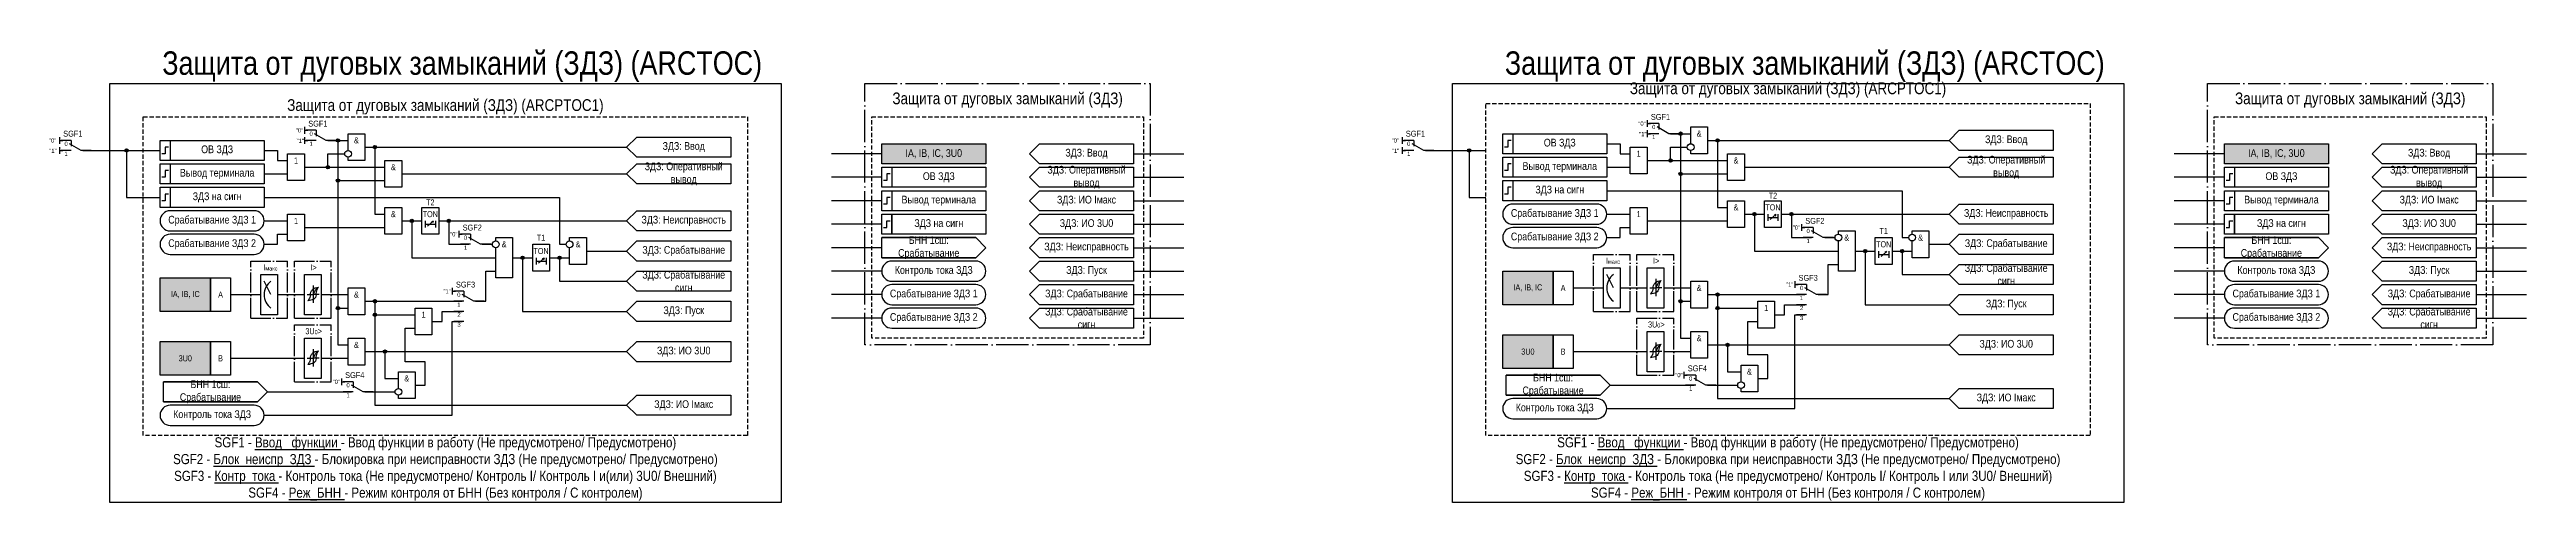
# Model space of a CAD drawing. Header units: millimetres. Extents: x -418 to 320, y 0 to 135.
import ezdxf
from ezdxf.enums import TextEntityAlignment as Align

# ---------------------------------------------------------------- set-up
doc = ezdxf.new("R2010")
doc.units = ezdxf.units.MM
doc.linetypes.add('ACAD_ISO04W100', pattern=[30, 24, -3, 0, -3])
doc.linetypes.add('штриховая2', pattern=[0.375, 0.25, -0.125])
doc.layers.add('TEXT', color=7, linetype='Continuous', lineweight=25)
doc.layers.add('Основная', color=7, linetype='Continuous')
doc.styles.add('1.8_Gost_RD', font='ARIALN.TTF', dxfattribs={"height": 1.8})
doc.styles.add('2.5_Gost_RD', font='ARIALN.TTF', dxfattribs={"height": 2.5})
doc.styles.add('3.5_Gost_RD', font='ARIALN.TTF', dxfattribs={"height": 3.5})
doc.styles.add('Вывод', font='ARIALN.TTF', dxfattribs={"height": 2.5})
doc.styles.add('Компонент', font='ARIALN.TTF', dxfattribs={"height": 3.5})

# ---------------------------------------------------------------- blocks, each defined once
blk = doc.blocks.new('*U892')
at = {"layer": 'Основная', "linetype": 'ACAD_ISO04W100', "ltscale": 0.25}
for p, q in [((0, 0), (11, 0)), ((0, -17), (0, 0)), ((11, -17), (11, 0)), ((0, -17), (11, -17))]:
    blk.add_line(p, q, dxfattribs=at)
at = {"layer": 'Основная', "style": 'Компонент'}
blk.add_attdef('ОУ', text='', height=3.5, dxfattribs=at).set_placement((11, 0), align=Align.MIDDLE_CENTER)
blk = doc.blocks.new('Точка')
at = {"ltscale": 100}
h = blk.add_hatch(color=256, dxfattribs=at)
h.dxf.hatch_style = 1
edge = h.paths.add_edge_path()
edge.add_arc((0, 0), 0.5, 0, 360)
blk.add_circle((0, 0), 0.5, dxfattribs=at)
blk = doc.blocks.new('*U958')
at = {"layer": 'Основная', "color": 0}
blk.add_line((0, 0), (7, 4), dxfattribs=at)
at = {"layer": 'Основная', "ltscale": 0.35}
blk.add_line((6, 6), (6, 2.5), dxfattribs=at)
blk = doc.blocks.new('*U1043')
at = {"layer": 'Основная', "color": 0}
for p, q in [((-3, 6), (-9, 6)), ((-3, 0), (-9, 0)), ((9, 0), (3, 0))]:
    blk.add_line(p, q, dxfattribs=at)
at = {"layer": 'Основная', "ltscale": 0.25, "xscale": -1}
blk.add_blockref('*U958', (3, 0), dxfattribs=at)
at = {"layer": 'Основная'}
for tag, height, style, p in [('В1', 2.5, 'Вывод', (-13, 6)), ('В2', 2.5, 'Вывод', (-6, 4)), ('ОУ', 3.5, 'Компонент', (-2, 10)), ('В3', 2.5, 'Вывод', (-6, -2))]:
    blk.add_attdef(tag, text='', height=height, dxfattribs=dict(at, style=style)).set_placement(p, align=Align.MIDDLE_CENTER)
blk = doc.blocks.new('*U1042')
at = {"layer": 'Основная', "color": 0}
for p, q in [((-3, 6), (-9, 6)), ((-3, 0), (-9, 0)), ((9, 0), (3, 0))]:
    blk.add_line(p, q, dxfattribs=at)
at = {"layer": 'Основная', "ltscale": 0.25, "xscale": -1}
blk.add_blockref('*U958', (3, 0), dxfattribs=at)
at = {"layer": 'Основная'}
for tag, height, style, p in [('В1', 2.5, 'Вывод', (-13, 6)), ('В2', 2.5, 'Вывод', (-6, 4)), ('ОУ', 3.5, 'Компонент', (-2, 10)), ('В3', 2.5, 'Вывод', (-6, -2))]:
    blk.add_attdef(tag, text='', height=height, dxfattribs=dict(at, style=style)).set_placement(p, align=Align.MIDDLE_CENTER)
blk = doc.blocks.new('*U985')
at = {"layer": 'Основная', "color": 0}
for p, q in [((-3, 6), (-9, 6)), ((-3, 0), (-9, 0)), ((9, 0), (3, 0))]:
    blk.add_line(p, q, dxfattribs=at)
at = {"layer": 'Основная', "ltscale": 0.25, "xscale": -1}
blk.add_blockref('*U958', (3, 0), dxfattribs=at)
at = {"layer": 'Основная'}
for tag, height, style, p in [('В1', 2.5, 'Вывод', (-14, 6)), ('В2', 2.5, 'Вывод', (-6, 4)), ('ОУ', 3.5, 'Компонент', (-2, 10)), ('В3', 2.5, 'Вывод', (-6, -2))]:
    blk.add_attdef(tag, text='', height=height, dxfattribs=dict(at, style=style)).set_placement(p, align=Align.MIDDLE_CENTER)

msp = doc.modelspace()

# ---------------------------------------------------------------- hatches: boundary and pattern name
at = {"ltscale": 100, "true_color": 0xf7941d}
h = msp.add_hatch(color=30, dxfattribs=at)
h.dxf.hatch_style = 1
h.paths.add_polyline_path([(-170, 107), (-139, 107), (-139, 101), (-170, 101)])
h = msp.add_hatch(color=30, dxfattribs=at)
h.dxf.hatch_style = 1
h.paths.add_polyline_path([(230, 107), (261, 107), (261, 101), (230, 101)])
h = msp.add_hatch(color=30, dxfattribs=at)
h.dxf.hatch_style = 1
h.paths.add_polyline_path([(-385, 67), (-370, 67), (-370, 57), (-385, 57)])
h = msp.add_hatch(color=30, dxfattribs=at)
h.dxf.hatch_style = 1
h.paths.add_polyline_path([(15, 69), (30, 69), (30, 59), (15, 59)])
h = msp.add_hatch(color=30, dxfattribs=at)
h.dxf.hatch_style = 1
h.paths.add_polyline_path([(-385, 48), (-370, 48), (-370, 38), (-385, 38)])
h = msp.add_hatch(color=30, dxfattribs=at)
h.dxf.hatch_style = 1
h.paths.add_polyline_path([(15, 50), (30, 50), (30, 40), (15, 40)])

# ---------------------------------------------------------------- linework, layer by layer
at = {"ltscale": 100}
for p, q in [((-342, 112), (-342, 110)), ((-342, 111), (-341, 111)), ((58, 114), (58, 112)), ((58, 113), (59, 113)), ((58, 111), (58, 109)), ((-342, 109), (-342, 107)), ((-342, 108), (-341, 108)), ((-170, 104), (-185, 104)), ((-95, 104), (-80, 104)), ((58, 110), (59, 110)), ((230, 104), (215, 104)), ((305, 104), (320, 104)), ((-215, 101), (-215, 95)), ((-170, 97), (-185, 97)), ((-95, 97), (-80, 97)), ((179, 103), (179, 97)), ((230, 97), (215, 97)), ((305, 97), (320, 97)), ((-170, 90), (-185, 90)), ((-95, 90), (-80, 90)), ((230, 90), (215, 90)), ((305, 90), (320, 90)), ((-305.29, 82.4), (-303.62, 83.88)), ((-303.62, 83.88), (-304.14, 83.66)), ((-303.62, 83.88), (-303.88, 83.42)), ((-170, 83), (-185, 83)), ((-95, 83), (-80, 83)), ((94.71, 84.4), (96.38, 85.88)), ((96.38, 85.88), (95.86, 85.66)), ((96.38, 85.88), (96.12, 85.42)), ((104, 83), (104, 81)), ((104, 82), (105, 82)), ((230, 83), (215, 83)), ((305, 83), (320, 83)), ((-296, 81), (-296, 79)), ((-296, 80), (-295, 80)), ((-170, 76), (-185, 76)), ((-95, 76), (-80, 76)), ((127.71, 73.4), (129.38, 74.88)), ((129.38, 74.88), (128.86, 74.66)), ((129.38, 74.88), (129.12, 74.42)), ((131, 75), (137, 75)), ((230, 76), (215, 76)), ((305, 76), (320, 76)), ((-272.29, 71.4), (-270.62, 72.88)), ((-270.62, 72.88), (-271.14, 72.66)), ((-270.62, 72.88), (-270.88, 72.42)), ((-269, 73), (-263, 73)), ((-170, 69), (-185, 69)), ((-95, 69), (-80, 69)), ((230, 69), (215, 69)), ((305, 69), (320, 69)), ((-298, 64), (-298, 62)), ((-298, 63), (-297, 63)), ((-170, 62), (-185, 62)), ((-95, 62), (-80, 62)), ((102, 66), (102, 64)), ((102, 65), (103, 65)), ((230, 62), (215, 62)), ((305, 62), (320, 62)), ((-294.5, 57), (-297.5, 57)), ((-294.5, 54), (-297.5, 54)), ((-170, 55), (-185, 55)), ((-95, 55), (-80, 55)), ((105.5, 59), (102.5, 59)), ((105.5, 56), (102.5, 56)), ((230, 55), (215, 55)), ((305, 55), (320, 55)), ((58.79, 45), (60.6, 45)), ((62.42, 45), (60.6, 45)), ((69, 39), (69, 37)), ((69, 38), (70, 38))]:
    msp.add_line(p, q, dxfattribs=at)
at = {"color": 6, "ltscale": 100}
for p, q in [((-415, 109), (-415, 107)), ((-415, 108), (-414, 108)), ((-415, 106), (-415, 104)), ((-415, 105), (-414, 105)), ((-15, 109), (-15, 107)), ((-15, 108), (-14, 108)), ((-15, 106), (-15, 104)), ((-15, 105), (-14, 105))]:
    msp.add_line(p, q, dxfattribs=at)
at = {"color": 7, "ltscale": 100}
for p, q in [((48, 64), (46, 68)), ((-352, 62), (-354, 66)), ((-341.21, 62), (-339.4, 62)), ((-337.58, 62), (-339.4, 62)), ((58.79, 64), (60.6, 64)), ((62.42, 64), (60.6, 64)), ((-341.21, 43), (-339.4, 43)), ((-337.58, 43), (-339.4, 43))]:
    msp.add_line(p, q, dxfattribs=at)
for p, q in [((60.6, 66.72), (60.6, 61.52)), ((-339.4, 64.72), (-339.4, 59.52)), ((-339.4, 45.72), (-339.4, 40.52)), ((60.6, 47.72), (60.6, 42.52))]:
    msp.add_line(p, q)
at = {"color": 3, "ltscale": 100}
for p, q in [((-331, 37), (-331, 35)), ((-331, 36), (-330, 36))]:
    msp.add_line(p, q, dxfattribs=at)
for points in [[(-400, 125), (-200, 125), (-200, 0), (-400, 0)], [(0, 125), (200, 125), (200, 0), (0, 0)]]:
    msp.add_lwpolyline(points, close=True, dxfattribs=at)
at = {"color": 251, "linetype": 'ACAD_ISO04W100', "lineweight": 30, "ltscale": 0.4, "true_color": 0x58595b}
for points in [[(-175, 125), (-90, 125), (-90, 47), (-175, 47)], [(225, 125), (310, 125), (310, 47), (225, 47)]]:
    msp.add_lwpolyline(points, close=True, dxfattribs=at)
at = {"color": 7, "linetype": 'штриховая2', "ltscale": 5}
for points in [[(10, 119), (190, 119), (190, 20), (10, 20)], [(-390, 115), (-210, 115), (-210, 20), (-390, 20)]]:
    msp.add_lwpolyline(points, close=True, dxfattribs=at)
at = {"linetype": 'штриховая2', "ltscale": 5}
for points in [[(-173, 115), (-92, 115), (-92, 49), (-173, 49)], [(227, 115), (308, 115), (308, 49), (227, 49)]]:
    msp.add_lwpolyline(points, close=True, dxfattribs=at)
at = {"ltscale": 100}
for points in [[(71, 107), (71, 112), (76, 112), (76, 104), (71, 104), (71, 105)], [(-354, 105), (-350, 105), (-350, 102), (-347, 102)], [(-342, 100), (-335, 100), (-335, 104), (-330, 104)], [(-335, 108), (-329, 108)], [(-335, 108), (-332, 108), (-332, 47), (-329, 47)], [(-335, 108), (-332, 108), (-332, 96), (-318, 96)], [(-335, 108), (-332, 108), (-332, 58), (-329, 58)], [(-329, 105), (-329, 110), (-324, 110), (-324, 102), (-329, 102), (-329, 103)], [(-324, 106), (-246, 106)], [(-324, 106), (-321, 106), (-321, 86), (-318, 86)], [(46, 107), (50, 107), (50, 104), (53, 104)], [(58, 102), (65, 102), (65, 106), (70, 106)], [(65, 110), (71, 110)], [(65, 110), (68, 110), (68, 49), (71, 49)], [(65, 110), (68, 110), (68, 98), (82, 98)], [(65, 110), (68, 110), (68, 60), (71, 60)], [(76, 108), (148, 108)], [(76, 108), (79, 108), (79, 88), (82, 88)], [(-354, 98), (-347, 98)], [(-342, 100), (-318, 100)], [(-313, 98), (-246, 98)], [(-215, 95), (-243, 95), (-246, 98), (-243, 101), (-215, 101)], [(46, 100), (53, 100)], [(58, 102), (82, 102)], [(87, 100), (148, 100)], [(179, 97), (151, 97), (148, 100), (151, 103), (179, 103)], [(-354, 91), (-266, 91), (-266, 77), (-264, 77)], [(46, 93), (134, 93), (134, 79), (136, 79)], [(-354, 84), (-347, 84)], [(-342, 82), (-318, 82)], [(-313, 84), (-310, 84), (-310, 73), (-285, 73)], [(-313, 84), (-307, 84)], [(-306, 84), (-306, 82)], [(-306, 83), (-303, 83)], [(-303, 84), (-303, 82)], [(-302, 84), (-246, 84)], [(-302, 84), (-299, 84), (-299, 77), (-293, 77)], [(46, 86), (53, 86)], [(46, 79), (50, 79), (50, 82), (53, 82)], [(58, 84), (82, 84)], [(87, 86), (90, 86), (90, 75), (115, 75)], [(87, 86), (93, 86)], [(94, 86), (94, 84)], [(94, 85), (97, 85)], [(97, 86), (97, 84)], [(98, 86), (148, 86)], [(98, 86), (101, 86), (101, 79), (107, 79)], [(-354, 77), (-350, 77), (-350, 80), (-347, 80)], [(-289, 77), (-286, 77)], [(-285, 78), (-285, 79), (-280, 79), (-280, 67), (-285, 67), (-285, 76)], [(-263, 78), (-263, 79), (-258, 79), (-258, 71), (-263, 71), (-263, 76)], [(-258, 75), (-246, 75)], [(111, 79), (114, 79)], [(115, 80), (115, 81), (120, 81), (120, 69), (115, 69), (115, 78)], [(120, 75), (126, 75)], [(120, 75), (123, 75), (123, 59), (148, 59)], [(127, 75), (127, 73)], [(127, 74), (130, 74)], [(130, 75), (130, 73)], [(131, 75), (134, 75), (134, 68), (148, 68)], [(137, 80), (137, 81), (142, 81), (142, 73), (137, 73), (137, 78)], [(142, 77), (148, 77)], [(-291, 60), (-288, 60), (-288, 69), (-285, 69)], [(-280, 73), (-274, 73)], [(-280, 73), (-277, 73), (-277, 57), (-246, 57)], [(-273, 73), (-273, 71)], [(-273, 72), (-270, 72)], [(-270, 73), (-270, 71)], [(-269, 73), (-266, 73), (-266, 66), (-246, 66)], [(109, 62), (112, 62), (112, 71), (115, 71)], [(-364, 62), (-355, 62)], [(-350, 62), (-342, 62)], [(-337, 62), (-329, 62)], [(-324, 60), (-321, 60), (-321, 29), (-246, 29)], [(-324, 60), (-321, 60), (-321, 56), (-309, 56)], [(-324, 60), (-295, 60)], [(36, 64), (45, 64)], [(50, 64), (58, 64)], [(63, 64), (71, 64)], [(76, 62), (79, 62), (79, 31), (148, 31)], [(76, 62), (79, 62), (79, 58), (91, 58)], [(76, 62), (105, 62)], [(-354, 26), (-298, 26), (-298, 54), (-295, 54)], [(-304, 54), (-301, 54), (-301, 57), (-295, 57)], [(46, 28), (102, 28), (102, 56), (105, 56)], [(91, 37), (94, 37), (94, 44), (88, 44), (88, 54), (91, 54)], [(96, 56), (99, 56), (99, 59), (105, 59)], [(-324, 45), (-246, 45)], [(36, 45), (58, 45)], [(63, 45), (71, 45)], [(66, 45), (71, 45)], [(76, 47), (82, 47), (82, 39), (86, 39)], [(76, 47), (148, 47)], [(-364, 43), (-342, 43)], [(-337, 43), (-329, 43)], [(-334, 43), (-329, 43)], [(86, 36), (86, 41), (91, 41), (91, 33), (86, 33), (86, 34)], [(47, 35), (72, 35)], [(76, 35), (85, 35)]]:
    msp.add_lwpolyline(points, dxfattribs=at)
for points in [[(151, 111), (179, 111), (179, 105), (151, 105), (148, 108)], [(-385, 108), (-382, 108), (-382, 102), (-385, 102)], [(-385, 108), (-354, 108), (-354, 102), (-385, 102)], [(-347, 104), (-342, 104), (-342, 96), (-347, 96)], [(-243, 109), (-215, 109), (-215, 103), (-243, 103), (-246, 106)], [(-170, 107), (-139, 107), (-139, 101), (-170, 101)], [(-123, 107), (-95, 107), (-95, 101), (-123, 101), (-126, 104)], [(15, 110), (18, 110), (18, 104), (15, 104)], [(15, 110), (46, 110), (46, 104), (15, 104)], [(53, 106), (58, 106), (58, 98), (53, 98)], [(82, 104), (87, 104), (87, 96), (82, 96)], [(230, 107), (261, 107), (261, 101), (230, 101)], [(277, 107), (305, 107), (305, 101), (277, 101), (274, 104)], [(-385, 101), (-354, 101), (-354, 95), (-385, 95)], [(-385, 101), (-382, 101), (-382, 95), (-385, 95)], [(-318, 102), (-313, 102), (-313, 94), (-318, 94)], [(-170, 100), (-167, 100), (-167, 94), (-170, 94)], [(-170, 100), (-139, 100), (-139, 94), (-170, 94)], [(-95, 94), (-123, 94), (-126, 97), (-123, 100), (-95, 100)], [(15, 103), (46, 103), (46, 97), (15, 97)], [(15, 103), (18, 103), (18, 97), (15, 97)], [(15, 96), (18, 96), (18, 90), (15, 90)], [(15, 96), (46, 96), (46, 90), (15, 90)], [(230, 100), (233, 100), (233, 94), (230, 94)], [(230, 100), (261, 100), (261, 94), (230, 94)], [(305, 94), (277, 94), (274, 97), (277, 100), (305, 100)], [(-385, 94), (-382, 94), (-382, 88), (-385, 88)], [(-385, 94), (-354, 94), (-354, 88), (-385, 88)], [(-170, 93), (-139, 93), (-139, 87), (-170, 87)], [(-170, 93), (-167, 93), (-167, 87), (-170, 87)], [(-123, 93), (-95, 93), (-95, 87), (-123, 87), (-126, 90)], [(82, 90), (87, 90), (87, 82), (82, 82)], [(93, 90), (98, 90), (98, 82), (93, 82)], [(148, 86), (151, 89), (179, 89), (179, 83), (151, 83)], [(230, 93), (261, 93), (261, 87), (230, 87)], [(230, 93), (233, 93), (233, 87), (230, 87)], [(277, 93), (305, 93), (305, 87), (277, 87), (274, 90)], [(-347, 86), (-342, 86), (-342, 78), (-347, 78)], [(-318, 88), (-313, 88), (-313, 80), (-318, 80)], [(-307, 88), (-302, 88), (-302, 80), (-307, 80)], [(-246, 84), (-243, 87), (-215, 87), (-215, 81), (-243, 81)], [(-170, 86), (-167, 86), (-167, 80), (-170, 80)], [(-167, 86), (-139, 86), (-139, 80), (-167, 80)], [(-123, 86), (-95, 86), (-95, 80), (-123, 80), (-126, 83)], [(53, 88), (58, 88), (58, 80), (53, 80)], [(230, 86), (233, 86), (233, 80), (230, 80)], [(233, 86), (261, 86), (261, 80), (233, 80)], [(277, 86), (305, 86), (305, 80), (277, 80), (274, 83)], [(-274, 77), (-269, 77), (-269, 69), (-274, 69)], [(-243, 78), (-215, 78), (-215, 72), (-243, 72), (-246, 75)], [(-126, 76), (-123, 79), (-95, 79), (-95, 73), (-123, 73)], [(126, 79), (131, 79), (131, 71), (126, 71)], [(151, 80), (179, 80), (179, 74), (151, 74), (148, 77)], [(274, 76), (277, 79), (305, 79), (305, 73), (277, 73)], [(-385, 67), (-370, 67), (-370, 57), (-385, 57)], [(-370, 67), (-364, 67), (-364, 57), (-370, 57)], [(-355, 68), (-350, 68), (-350, 56), (-355, 56)], [(-342, 68), (-337, 68), (-337, 56), (-342, 56)], [(-243, 69), (-215, 69), (-215, 63), (-243, 63), (-246, 66)], [(-123, 72), (-95, 72), (-95, 66), (-123, 66), (-126, 69)], [(15, 69), (30, 69), (30, 59), (15, 59)], [(30, 69), (36, 69), (36, 59), (30, 59)], [(45, 70), (50, 70), (50, 58), (45, 58)], [(58, 70), (63, 70), (63, 58), (58, 58)], [(151, 71), (179, 71), (179, 65), (151, 65), (148, 68)], [(277, 72), (305, 72), (305, 66), (277, 66), (274, 69)], [(-329, 64), (-324, 64), (-324, 56), (-329, 56)], [(-243, 60), (-215, 60), (-215, 54), (-243, 54), (-246, 57)], [(-123, 65), (-95, 65), (-95, 59), (-123, 59), (-126, 62)], [(71, 66), (76, 66), (76, 58), (71, 58)], [(91, 60), (96, 60), (96, 52), (91, 52)], [(151, 62), (179, 62), (179, 56), (151, 56), (148, 59)], [(277, 65), (305, 65), (305, 59), (277, 59), (274, 62)], [(-309, 58), (-304, 58), (-304, 50), (-309, 50)], [(-123, 58), (-95, 58), (-95, 52), (-123, 52), (-126, 55)], [(277, 58), (305, 58), (305, 52), (277, 52), (274, 55)], [(-385, 48), (-370, 48), (-370, 38), (-385, 38)], [(-370, 48), (-364, 48), (-364, 38), (-370, 38)], [(-342, 49), (-337, 49), (-337, 37), (-342, 37)], [(-329, 49), (-324, 49), (-324, 41), (-329, 41)], [(-243, 48), (-215, 48), (-215, 42), (-243, 42), (-246, 45)], [(15, 50), (30, 50), (30, 40), (15, 40)], [(30, 50), (36, 50), (36, 40), (30, 40)], [(58, 51), (63, 51), (63, 39), (58, 39)], [(71, 51), (76, 51), (76, 43), (71, 43)], [(151, 50), (179, 50), (179, 44), (151, 44), (148, 47)], [(-243, 32), (-215, 32), (-215, 26), (-243, 26), (-246, 29)], [(151, 34), (179, 34), (179, 28), (151, 28), (148, 31)]]:
    msp.add_lwpolyline(points, close=True, dxfattribs=at)
at = {"color": 6, "ltscale": 100}
for points in [[(-408, 105), (-385, 105)], [(-408, 105), (-395, 105), (-395, 91), (-385, 91)], [(-8, 105), (10, 105)], [(-8, 105), (5, 105), (5, 91), (10, 91)]]:
    msp.add_lwpolyline(points, dxfattribs=at)
at = {"lineweight": 30, "ltscale": 100}
for points in [[(-382.5, 106), (-383.5, 106), (-383.5, 104), (-384.5, 104)], [(17.5, 108), (16.5, 108), (16.5, 106), (15.5, 106)], [(-382.5, 99), (-383.5, 99), (-383.5, 97), (-384.5, 97)], [(-167.5, 98), (-168.5, 98), (-168.5, 96), (-169.5, 96)], [(17.5, 101), (16.5, 101), (16.5, 99), (15.5, 99)], [(232.5, 98), (231.5, 98), (231.5, 96), (230.5, 96)], [(-382.5, 92), (-383.5, 92), (-383.5, 90), (-384.5, 90)], [(-167.5, 91), (-168.5, 91), (-168.5, 89), (-169.5, 89)], [(17.5, 94), (16.5, 94), (16.5, 92), (15.5, 92)], [(232.5, 91), (231.5, 91), (231.5, 89), (230.5, 89)], [(-169.5, 82), (-168.5, 82), (-168.5, 84), (-167.5, 84)], [(230.5, 82), (231.5, 82), (231.5, 84), (232.5, 84)]]:
    msp.add_lwpolyline(points, dxfattribs=at)
at = {"ltscale": 100}
for points in [[(18, 83), (43, 83, 1), (43, 89), (18, 89, 1)], [(-382, 81), (-357, 81, 1), (-357, 87), (-382, 87, 1)], [(18, 76), (43, 76, 1), (43, 82), (18, 82, 1)], [(-382, 74), (-357, 74, 1), (-357, 80), (-382, 80, 1)], [(-167, 66), (-142, 66, 1), (-142, 72), (-167, 72, 1)], [(233, 66), (258, 66, 1), (258, 72), (233, 72, 1)], [(-167, 59), (-142, 59, 1), (-142, 65), (-167, 65, 1)], [(233, 59), (258, 59, 1), (258, 65), (233, 65, 1)], [(-167, 52), (-142, 52, 1), (-142, 58), (-167, 58, 1)], [(233, 52), (258, 52, 1), (258, 58), (233, 58, 1)], [(18, 25), (43, 25, 1), (43, 31), (18, 31, 1)], [(-382, 23), (-357, 23, 1), (-357, 29), (-382, 29, 1)]]:
    msp.add_lwpolyline(points, format="xyb", close=True, dxfattribs=at)
at = {"color": 3, "ltscale": 100}
for points in [[(-309, 35), (-306, 35), (-306, 42), (-312, 42), (-312, 52), (-309, 52)], [(-324, 45), (-318, 45), (-318, 37), (-314, 37)], [(-314, 34), (-314, 39), (-309, 39), (-309, 31), (-314, 31), (-314, 32)], [(-353, 33), (-328, 33)], [(-324, 33), (-315, 33)]]:
    msp.add_lwpolyline(points, dxfattribs=at)
at = {"ltscale": 100}
for centre in [(-329, 104), (71, 106), (-263, 77), (137, 79), (86, 35)]:
    msp.add_circle(centre, 1, dxfattribs=at)
for centre in [(-285, 77), (115, 79)]:
    msp.add_circle(centre, 1)
at = {"color": 3, "ltscale": 100}
msp.add_circle((-314, 33), 1, dxfattribs=at)
at = {"color": 7, "ltscale": 100}
for centre in [(51, 64), (-349, 62)]:
    msp.add_arc(centre, 5, 126.8699, 233.1301, dxfattribs=at)
for points in [[(-340.2, 61.92), (-340.4, 61.13), (-341, 60.12)], [(-338.52, 61.92), (-338.75, 61.13), (-339.24, 60.67), (-341, 60.12)], [(-340.2, 61.92), (-340.05, 62.71), (-339.56, 63.54), (-337.8, 64.26)], [(-339.4, 62), (-339, 62.72), (-338.53, 63.6), (-337.8, 64.26)], [(-338.52, 61.92), (-338.4, 62.71), (-338.19, 63.54), (-337.8, 64.26)], [(59.8, 63.92), (59.6, 63.13), (59, 62.12)], [(61.48, 63.92), (61.25, 63.13), (60.76, 62.67), (59, 62.12)], [(59.8, 63.92), (59.95, 64.71), (60.44, 65.54), (62.2, 66.26)], [(60.6, 64), (61, 64.72), (61.47, 65.6), (62.2, 66.26)], [(61.48, 63.92), (61.6, 64.71), (61.81, 65.54), (62.2, 66.26)], [(-340.2, 42.92), (-340.05, 43.71), (-339.56, 44.54), (-337.8, 45.26)], [(-339.4, 43), (-339, 43.72), (-338.53, 44.6), (-337.8, 45.26)], [(-338.52, 42.92), (-338.4, 43.71), (-338.19, 44.54), (-337.8, 45.26)], [(59.8, 44.92), (59.6, 44.13), (59, 43.12)], [(61.48, 44.92), (61.25, 44.13), (60.76, 43.67), (59, 43.12)], [(59.8, 44.92), (59.95, 45.71), (60.44, 46.54), (62.2, 47.26)], [(60.6, 45), (61, 45.72), (61.47, 46.6), (62.2, 47.26)], [(61.48, 44.92), (61.6, 45.71), (61.81, 46.54), (62.2, 47.26)], [(-340.2, 42.92), (-340.4, 42.13), (-341, 41.12)], [(-338.52, 42.92), (-338.75, 42.13), (-339.24, 41.67), (-341, 41.12)]]:
    msp.add_spline(points, degree=3)
at = {"layer": 'TEXT', "color": 3, "ltscale": 100}
for points in [[(-170, 73), (-142, 73), (-139, 76), (-142, 79), (-170, 79), (-142, 79), (-139, 76), (-142, 73), (-170, 73), (-170, 79)], [(-384, 30), (-356, 30), (-353, 33), (-356, 36), (-384, 36), (-356, 36), (-353, 33), (-356, 30), (-384, 30), (-384, 36)]]:
    msp.add_lwpolyline(points, dxfattribs=at)
at = {"layer": 'TEXT', "ltscale": 100}
for points in [[(230, 73), (258, 73), (261, 76), (258, 79), (230, 79), (258, 79), (261, 76), (258, 73), (230, 73), (230, 79)], [(16, 32), (44, 32), (47, 35), (44, 38), (16, 38), (44, 38), (47, 35), (44, 32), (16, 32), (16, 38)]]:
    msp.add_lwpolyline(points, dxfattribs=at)

# ---------------------------------------------------------------- block references
at = {"ltscale": 100}
for p in [(-395, 105), (-332, 108), (-321, 106), (5, 105), (68, 110), (79, 108), (-335, 100), (-332, 96), (65, 102), (68, 98), (-310, 84), (-299, 84), (90, 86), (101, 86), (123, 75), (134, 75), (-277, 73), (-266, 73), (-321, 60), (-321, 60), (68, 60), (79, 62), (79, 62), (-332, 58), (-321, 56), (-321, 56), (79, 58), (79, 58), (-318, 45), (82, 47)]:
    msp.add_blockref('Точка', p, dxfattribs=at)
at = {"layer": 'Основная', "color": 6, "ltscale": 0.25, "xscale": 0.5, "yscale": 0.5, "zscale": 0.5}
for p in [(-410, 105), (-10, 105)]:
    msp.add_blockref('*U985', p, dxfattribs=at).add_auto_attribs({'ОУ': 'SGF1', 'В1': '"0"', 'В2': '0', 'В3': '1'})
at = {"layer": 'Основная', "ltscale": 0.25, "xscale": 0.5, "yscale": 0.5, "zscale": 0.5}
for name, p, values in [('*U1042', (-337, 108), {'ОУ': 'SGF1', 'В1': '"0"', 'В2': '0', 'В3': '1'}), ('*U1042', (63, 110), {'ОУ': 'SGF1', 'В1': '"0"', 'В2': '0', 'В3': '1'}), ('*U1043', (-291, 77), {'ОУ': 'SGF2', 'В1': '"0"', 'В2': '0', 'В3': '1'}), ('*U1043', (109, 79), {'ОУ': 'SGF2', 'В1': '"0"', 'В2': '0', 'В3': '1'}), ('*U1043', (107, 62), {'ОУ': 'SGF3', 'В1': '"1"', 'В2': '0', 'В3': '1'}), ('*U1043', (-293, 60), {'ОУ': 'SGF3', 'В1': '"1"', 'В2': '0', 'В3': '1'}), ('*U1043', (74, 35), {'ОУ': 'SGF4', 'В1': '"0"', 'В2': '0', 'В3': '1'})]:
    msp.add_blockref(name, p, dxfattribs=at).add_auto_attribs(values)
at = {"layer": 'Основная', "ltscale": 0.25}
for p in [(42, 74), (55, 74), (-358, 72), (-345, 72), (-345, 53), (55, 55)]:
    msp.add_blockref('*U892', p, dxfattribs=at)
at = {"layer": 'Основная', "color": 3, "ltscale": 0.25, "xscale": 0.5, "yscale": 0.5, "zscale": 0.5}
msp.add_blockref('*U1043', (-326, 33), dxfattribs=at).add_auto_attribs({'ОУ': 'SGF4', 'В1': '"0"', 'В2': '0', 'В3': '1'})

# ---------------------------------------------------------------- texts
at = {"color": 30, "ltscale": 100, "attachment_point": 5, "style": '3.5_Gost_RD'}
for s, insert, char_height, width in [('{\\C3;Защита от дуговых замыканий (ЗДЗ) (ARCTOC)}', (-295, 130), 7, 210), ('{\\C3;Защита от дуговых замыканий (ЗДЗ) (ARCTOC)}', (105, 130), 7, 210), ('\\pt108.5;Защита от дуговых замыканий (ЗДЗ) (ARCPTOC1)', (100, 123), 3.5, 180), ('\\pt108.5;Защита от дуговых замыканий (ЗДЗ) (ARCPTOC1)', (-300, 118), 3.5, 180), ('\\pt108.5;Защита от дуговых замыканий (ЗДЗ)', (-132.5, 120), 3.5, 85), ('\\pt108.5;Защита от дуговых замыканий (ЗДЗ)', (267.5, 120), 3.5, 85), ('SGF1 - {\\LВвод _функции} - Ввод функции в работу (Не предусмотрено/ Предусмотрено)\\PSGF2 - {\\LБлок_неиспр_ЗДЗ} - Блокировка при неисправности ЗДЗ (Не предусмотрено/ Предусмотрено)\\PSGF3 - {\\LКонтр_тока} - Контроль тока (Не предусмотрено/ Контроль I/ Контроль I и(или) 3U0/ Внешний)\\PSGF4 - {\\LРеж_БНН} - Режим контроля от БНН (Без контроля /^IС контролем)', (-300, 10), 3, 180), ('SGF1 - {\\LВвод _функции} - Ввод функции в работу (Не предусмотрено/ Предусмотрено)\\PSGF2 - {\\LБлок_неиспр_ЗДЗ} - Блокировка при неисправности ЗДЗ (Не предусмотрено/ Предусмотрено)\\PSGF3 - {\\LКонтр_тока} - Контроль тока (Не предусмотрено/ Контроль I/ Контроль I {\\C3;или} 3U0/ Внешний)\\PSGF4 - {\\LРеж_БНН} - Режим контроля от БНН (Без контроля /^IС контролем)', (100, 10), 3, 180)]:
    msp.add_mtext(s, dxfattribs=dict(at, insert=insert, char_height=char_height, width=width))
at = {"ltscale": 100, "char_height": 1.8, "attachment_point": 5}
for s, insert, width, style in [('&', (73.5, 110), 5, '2.5_Gost_RD'), ('&', (-326.5, 108), 5, '2.5_Gost_RD'), ('1', (55.5, 104), 5, '2.5_Gost_RD'), ('1', (-344.5, 102), 5, '2.5_Gost_RD'), ('&', (-315.5, 100), 5, '2.5_Gost_RD'), ('&', (84.5, 102), 5, '2.5_Gost_RD'), ('T2', (-304.5, 89.5), 5, '2.5_Gost_RD'), ('&', (84.5, 88), 5, '2.5_Gost_RD'), ('TON', (95.5, 88), 5, '2.5_Gost_RD'), ('T2', (95.5, 91.5), 5, '2.5_Gost_RD'), ('1', (-344.5, 84), 5, '2.5_Gost_RD'), ('&', (-315.5, 86), 5, '2.5_Gost_RD'), ('TON', (-304.5, 86), 5, '2.5_Gost_RD'), ('1', (55.5, 86), 5, '2.5_Gost_RD'), ('T1', (128.5, 81), 5, '2.5_Gost_RD'), ('&', (-282.5, 77), 5, '2.5_Gost_RD'), ('TON', (-271.5, 75), 5, '2.5_Gost_RD'), ('T1', (-271.5, 79), 5, '2.5_Gost_RD'), ('&', (-260.5, 77), 5, '2.5_Gost_RD'), ('&', (117.5, 79), 5, '2.5_Gost_RD'), ('TON', (128.5, 77), 5, '2.5_Gost_RD'), ('&', (139.5, 79), 5, '2.5_Gost_RD'), ('IA, IB, IC', (-377.5, 62), 15, '1.8_Gost_RD'), ('А', (-367, 62), 6, '1.8_Gost_RD'), ('&', (-326.5, 62), 5, '2.5_Gost_RD'), ('IA, IB, IC', (22.5, 64), 15, '1.8_Gost_RD'), ('А', (33, 64), 6, '1.8_Gost_RD'), ('&', (73.5, 64), 5, '2.5_Gost_RD'), ('1', (-306.5, 56), 5, '2.5_Gost_RD'), ('1', (93.5, 58), 5, '2.5_Gost_RD'), ('&', (-326.5, 47), 5, '2.5_Gost_RD'), ('3U0', (22.5, 45), 15, '1.8_Gost_RD'), ('В', (33, 45), 6, '1.8_Gost_RD'), ('&', (73.5, 49), 5, '2.5_Gost_RD'), ('3U0', (-377.5, 43), 15, '1.8_Gost_RD'), ('В', (-367, 43), 6, '1.8_Gost_RD'), ('&', (88.5, 39), 5, '2.5_Gost_RD')]:
    msp.add_mtext(s, dxfattribs=dict(at, insert=insert, width=width, style=style))
at = {"color": 6, "ltscale": 100, "char_height": 1.25, "attachment_point": 1, "style": '3.5_Gost_RD'}
for insert in [(-418, 105.5), (-18, 105.5)]:
    msp.add_mtext_dynamic_manual_height_columns('"1"', width=2, gutter_width=17.5, heights=[0], dxfattribs=dict(at, insert=insert))
at = {"ltscale": 100, "char_height": 1.25, "attachment_point": 1, "style": '3.5_Gost_RD'}
for s, insert in [('"1"', (-344.34, 108.5)), ('"1"', (55.66, 110.5)), ('3', (-296.41, 53.66)), ('2', (-296.41, 56.66)), ('3', (103.59, 55.66)), ('2', (103.59, 58.66))]:
    msp.add_mtext_dynamic_manual_height_columns(s, width=2, gutter_width=17.5, heights=[0], dxfattribs=dict(at, insert=insert))
at = {"color": 7, "ltscale": 100, "char_height": 1.8, "attachment_point": 1, "style": '1.8_Gost_RD'}
for s, insert in [('\\pi2.7859;I{\\H0.66667x;макс}', (-357, 71)), ('\\pi4.7676;I>', (-345, 71)), ('\\pi2.7859;I{\\H0.66667x;макс}', (43, 73)), ('\\pi4.7676;I>', (55, 73)), ('\\pi3.29747;3U{\\H0.66667x;0}>', (-345, 52)), ('\\pi3.29747;3U{\\H0.66667x;0}>', (55, 54))]:
    msp.add_mtext_dynamic_manual_height_columns(s, width=11, gutter_width=17.5, heights=[0], dxfattribs=dict(at, insert=insert))
at = {"color": 3, "ltscale": 100, "insert": (-311.5, 37), "char_height": 1.8, "width": 5, "attachment_point": 5, "style": '2.5_Gost_RD'}
msp.add_mtext('&', dxfattribs=at)
at = {"layer": 'TEXT', "ltscale": 100, "char_height": 2.3, "attachment_point": 5, "style": '2.5_Gost_RD'}
for s, insert, width in [('ОВ ЗДЗ', (-368, 105), 28), ('ЗДЗ: Ввод', (-229, 106), 28), ('ЗДЗ: Ввод', (-109, 104), 28), ('ОВ ЗДЗ', (32, 107), 28), ('ЗДЗ: Оперативный вывод', (165, 100), 28), ('ЗДЗ: Ввод', (165, 108), 28), ('ЗДЗ: Ввод', (291, 104), 28), ('Вывод терминала', (-368, 98), 28), ('ЗДЗ: Оперативный вывод', (-229, 98), 28), ('ОВ ЗДЗ', (-153, 97), 28), ('ЗДЗ: Оперативный вывод', (-109, 97), 28), ('Вывод терминала', (32, 100), 28), ('ОВ ЗДЗ', (247, 97), 28), ('ЗДЗ: Оперативный вывод', (291, 97), 28), ('ЗДЗ на сигн', (-368, 91), 28), ('Вывод терминала', (-153, 90), 28), ('ЗДЗ: ИО Iмакс', (-109, 90), 28), ('ЗДЗ на сигн', (32, 93), 28), ('Вывод терминала', (247, 90), 28), ('ЗДЗ: ИО Iмакс', (291, 90), 28), ('ЗДЗ: Неисправность', (-229, 84), 28), ('ЗДЗ на сигн', (-153, 83), 28), ('ЗДЗ: ИО 3U0', (-109, 83), 27.9495), ('Срабатывание ЗДЗ 1', (30.5, 86), 31), ('ЗДЗ: Неисправность', (165, 86), 28), ('ЗДЗ на сигн', (247, 83), 28), ('ЗДЗ: ИО 3U0', (291, 83), 27.9495), ('ЗДЗ: Срабатывание', (-229, 75), 28), ('БНН 1сш: Срабатывание', (-156, 76), 28), ('ЗДЗ: Неисправность', (-109, 76), 28), ('Срабатывание ЗДЗ 2', (30.5, 79), 31), ('ЗДЗ: Срабатывание', (165, 77), 28), ('БНН 1сш: Срабатывание', (244, 76), 28), ('ЗДЗ: Неисправность', (291, 76), 28), ('ЗДЗ: Срабатывание ^Jсигн', (-229, 66), 28), ('{\\C256;Контроль тока ЗДЗ}', (-154.5, 69), 31), ('ЗДЗ: Пуск', (-109, 69), 28), ('ЗДЗ: Срабатывание ^Jсигн', (165, 68), 28), ('{\\C256;Контроль тока ЗДЗ}', (245.5, 69), 31), ('ЗДЗ: Пуск', (291, 69), 28), ('ЗДЗ: Срабатывание', (-109, 62), 28), ('ЗДЗ: Пуск', (165, 59), 28), ('Срабатывание ЗДЗ 1', (245.5, 62), 31), ('ЗДЗ: Срабатывание', (291, 62), 28), ('ЗДЗ: Пуск', (-229, 57), 28), ('ЗДЗ: Срабатывание ^Jсигн', (-109, 55), 28), ('Срабатывание ЗДЗ 2', (245.5, 55), 31), ('ЗДЗ: Срабатывание ^Jсигн', (291, 55), 28), ('ЗДЗ: ИО 3U0', (-229, 45), 28), ('ЗДЗ: ИО 3U0', (165, 47), 28), ('БНН 1сш: Срабатывание', (30, 35), 28), ('БНН 1сш: Срабатывание', (-370, 33), 28), ('ЗДЗ: ИО Iмакс', (-229, 29), 27.9495), ('{\\C256;Контроль тока ЗДЗ}', (30.5, 28), 31), ('ЗДЗ: ИО Iмакс', (165, 31), 27.9495), ('{\\C256;Контроль тока ЗДЗ}', (-369.5, 26), 31)]:
    msp.add_mtext(s, dxfattribs=dict(at, insert=insert, width=width))
at = {"layer": 'TEXT', "color": 0, "ltscale": 100, "char_height": 2.3, "width": 31, "attachment_point": 5, "style": '2.5_Gost_RD'}
for insert in [(-154.5, 104), (245.5, 104)]:
    msp.add_mtext('{\\C256;IA, IB, IC, 3U0}', dxfattribs=dict(at, insert=insert))
at = {"layer": 'TEXT', "color": 3, "ltscale": 100, "char_height": 2.3, "width": 31, "attachment_point": 5, "style": '2.5_Gost_RD'}
for s, insert in [('Срабатывание ЗДЗ 1', (-369.5, 84)), ('Срабатывание ЗДЗ 2', (-369.5, 77)), ('Срабатывание ЗДЗ 1', (-154.5, 62)), ('Срабатывание ЗДЗ 2', (-154.5, 55))]:
    msp.add_mtext(s, dxfattribs=dict(at, insert=insert))

doc.saveas('drawing.dxf')
